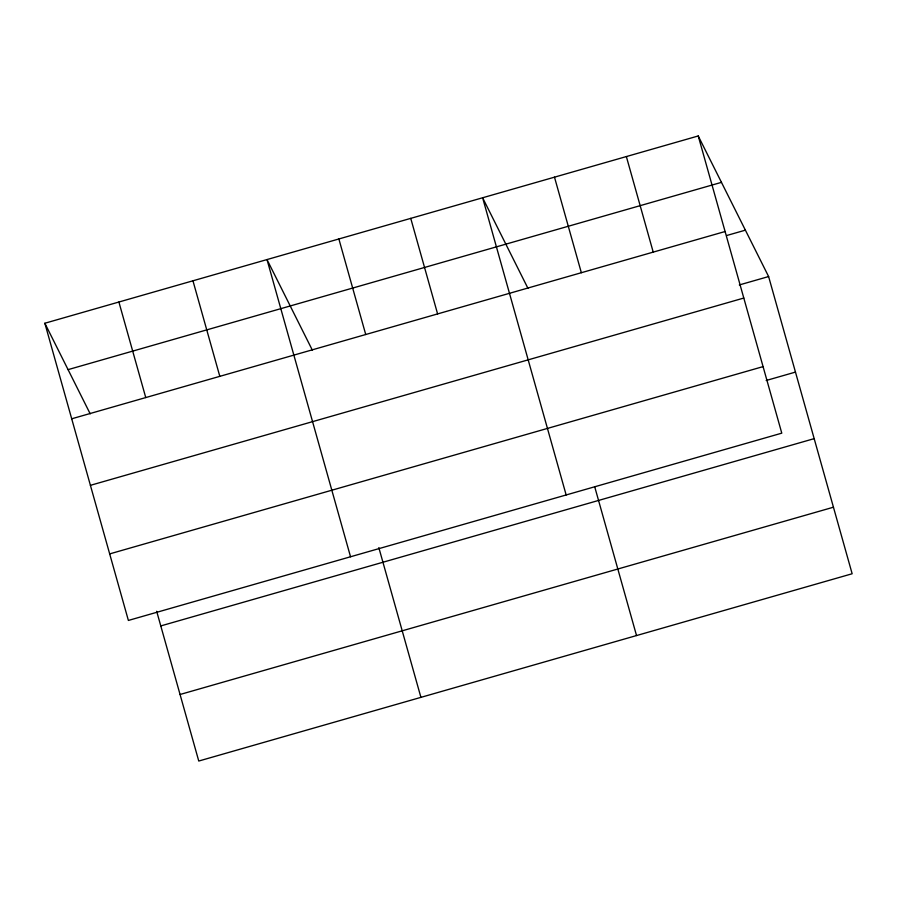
<?xml version="1.0" encoding="UTF-8"?>
<svg xmlns="http://www.w3.org/2000/svg" width="897" height="897" viewBox="0 0 897 897"><rect width="100%" height="100%" fill="white"/><g stroke="black" fill="none" stroke-linecap="round" stroke-linejoin="round"><path stroke-width="1.35" d="M698.236 135.963L781.78 433.161L128.383 620.444L44.85 323.245L698.236 135.963L768.617 276.556L852.15 573.755L198.764 761.037L156.672 611.283M68.071 369.642L721.457 182.36M71.704 418.798L725.09 231.516M726.749 235.496L745.385 230.159M739.33 284.943L768.617 276.556M90.406 485.333L743.792 298.051M109.681 553.898L763.067 366.615M766.184 380.496L795.471 372.098M160.787 625.927L814.173 438.644M180.062 694.491L833.448 507.209M527.974 288.374L482.62 197.766L566.153 494.965M312.358 350.178L267.003 259.569L350.536 556.768M44.85 323.245L90.205 413.853M626.364 156.571L653.218 252.113M554.492 177.169L581.346 272.71M594.812 487.138L636.534 635.558M410.748 218.375L437.601 313.916M338.875 238.972L365.729 334.514M378.826 547.607L420.917 697.361M192.956 280.795L219.81 376.348M118.897 302.02L145.751 397.573"/></g></svg>
